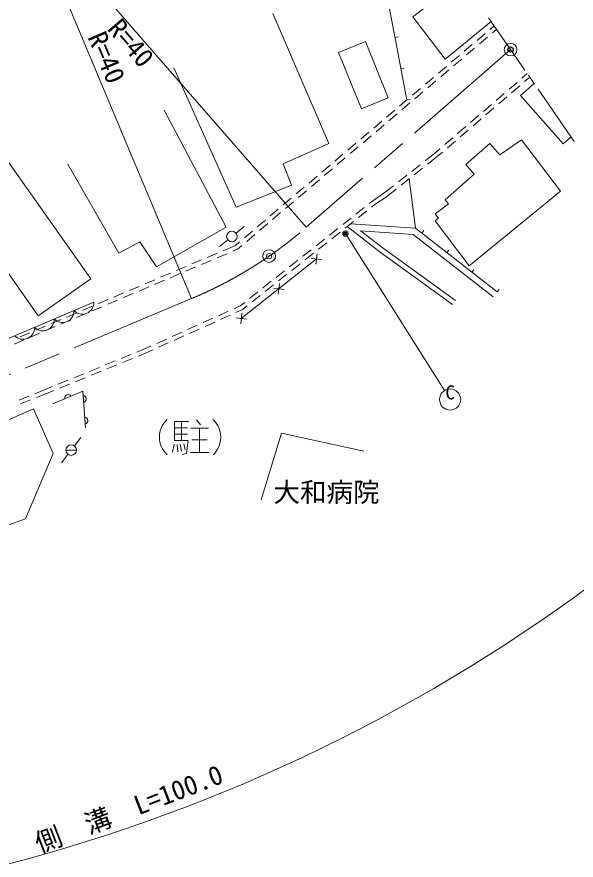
# Model space of a CAD drawing. Units: millimetres, scale not verified. Extents: x 40000 to 680000, y 20000 to 380000.
# Drawn here: x 403730 to 456458, y 239388 to 318976 of the extents above; entities that cross this region are included whole.
import ezdxf
from ezdxf.enums import TextEntityAlignment as Align

# ---------------------------------------------------------------- set-up
doc = ezdxf.new("R2010")
doc.units = ezdxf.units.MM
doc.header["$LTSCALE"] = 1000
doc.header["$PDMODE"] = 32
doc.header["$PDSIZE"] = 500
doc.linetypes.add('CHAIN', pattern=[18.5, 12, -1.5, 3.5, -1.5])
for name, color, linetype, lineweight in [('M-BGD', 7, 'Continuous', 13), ('M-BMK', 2, 'CHAIN', 13), ('M-BMK-SRVR', 3, 'Continuous', 13), ('M-STR-HTXT', 7, 'Continuous', 13), ('M-STR-STRC', 7, 'Continuous', 13)]:
    doc.layers.add(name, color=color, linetype=linetype, lineweight=lineweight)
doc.layers.add('M-BMK-HTXT', color=7, linetype='Continuous')
doc.layers.add('M-OTRS', color=6, linetype='Continuous')
doc.styles.add('ＭＳ ゴシック', font='')
doc.styles.get('ＭＳ ゴシック').set_extended_font_data('MS Gothic')

msp = doc.modelspace()

# ---------------------------------------------------------------- linework, layer by layer
at = {"layer": 'M-BGD'}
for p, q in [((440507, 311136), (438349, 322561)), ((448736, 318126), (448349, 317797)), ((448965, 317796), (448569, 317460)), ((439394, 317032), (439688, 317088)), ((447892, 317409), (447129, 316761)), ((448112, 317071), (447350, 316424)), ((446672, 316373), (445910, 315725)), ((446893, 316035), (446131, 315388)), ((445453, 315337), (444690, 314689)), ((445673, 314999), (444911, 314352)), ((439951, 314084), (440245, 314140)), ((444233, 314301), (443471, 313654)), ((444454, 313964), (443692, 313316)), ((451352, 313183), (451855, 313617)), ((443014, 313265), (442252, 312618)), ((443234, 312928), (442472, 312280)), ((450139, 312139), (450897, 312792)), ((451593, 312863), (452084, 313286)), ((441794, 312229), (441032, 311582)), ((450380, 311820), (451138, 312472)), ((440575, 311194), (439813, 310546)), ((440507, 311136), (440802, 311192)), ((442015, 311892), (441253, 311245)), ((448926, 311096), (449684, 311748)), ((449168, 310776), (449926, 311428)), ((440795, 310856), (440033, 310209)), ((447713, 310052), (448471, 310704)), ((439355, 310158), (438593, 309510)), ((439576, 309820), (438814, 309173)), ((446500, 309008), (447258, 309661)), ((447955, 309732), (448713, 310385)), ((438136, 309122), (437374, 308474)), ((446742, 308689), (447500, 309341)), ((436917, 308086), (436154, 307439)), ((438357, 308784), (437594, 308137)), ((445288, 307965), (446046, 308617)), ((445529, 307645), (446287, 308297)), ((437137, 307749), (436375, 307101)), ((444075, 306921), (444833, 307573)), ((444317, 306601), (445074, 307254)), ((435697, 307050), (434935, 306403)), ((435918, 306713), (435156, 306065)), ((443116, 306096), (443620, 306530)), ((434478, 306014), (433716, 305367)), ((434698, 305677), (433936, 305029)), ((442216, 305387), (443116, 306096)), ((442461, 305070), (443371, 305787)), ((443371, 305787), (443862, 306210)), ((433258, 304978), (432496, 304331)), ((440960, 304396), (441745, 305015)), ((433479, 304641), (432717, 303994)), ((441204, 304080), (441990, 304699)), ((432039, 303943), (431277, 303295)), ((432259, 303605), (431497, 302958)), ((439703, 303406), (440488, 304025)), ((439948, 303089), (440733, 303708)), ((441320, 299031), (440715, 303694)), ((430819, 302907), (430057, 302259)), ((431040, 302569), (430278, 301922)), ((438332, 302324), (439232, 303034)), ((438567, 302000), (439477, 302718)), ((429600, 301871), (428838, 301224)), ((436956, 301356), (437374, 301688)), ((437374, 301688), (438332, 302324)), ((437609, 301364), (438567, 302000)), ((429821, 301533), (429058, 300886)), ((435703, 300361), (436486, 300983)), ((437178, 301022), (437609, 301364)), ((428381, 300835), (427618, 300188)), ((428601, 300498), (427839, 299850)), ((435925, 300027), (436708, 300649)), ((427161, 299799), (426399, 299152)), ((427382, 299462), (426620, 298814)), ((434450, 299366), (435233, 299988)), ((434672, 299032), (435455, 299654)), ((435195, 299447), (441320, 299031)), ((424392, 298563), (425171, 299190)), ((425942, 298763), (425179, 298116)), ((433196, 298371), (433980, 298993)), ((433419, 298037), (434202, 298659)), ((436116, 298783), (441095, 298445)), ((449004, 293018), (441320, 299031)), ((441916, 298565), (442101, 298801)), ((423613, 297935), (422835, 297308)), ((424722, 297728), (424335, 297398)), ((426162, 298426), (425400, 297779)), ((431943, 297377), (432727, 297998)), ((432166, 297043), (432949, 297664)), ((448634, 292546), (441095, 298445)), ((424335, 297398), (423176, 296906)), ((424547, 297054), (424082, 296856)), ((424943, 297390), (424547, 297054)), ((430690, 296382), (431473, 297003)), ((444279, 296716), (444464, 296952)), ((422624, 296671), (421704, 296280)), ((423530, 296622), (422610, 296231)), ((424892, 290501), (431979, 296128)), ((430913, 296048), (431696, 296669)), ((431482, 296185), (432476, 296071)), ((432036, 296625), (431922, 295631)), ((419679, 295420), (418759, 295028)), ((420585, 295370), (419665, 294979)), ((421152, 296045), (420231, 295654)), ((422058, 295996), (421137, 295605)), ((429437, 295387), (430220, 296009)), ((429660, 295053), (430443, 295675)), ((418207, 294794), (417286, 294402)), ((419113, 294744), (418192, 294353)), ((428184, 294392), (428967, 295014)), ((428407, 294058), (429190, 294680)), ((446641, 294867), (446826, 295103)), ((416734, 294168), (415814, 293777)), ((417640, 294118), (416720, 293727)), ((426931, 293397), (427714, 294019)), ((427154, 293063), (427937, 293685)), ((428492, 293811), (428378, 292818)), ((413789, 292916), (412869, 292525)), ((415262, 293542), (414341, 293151)), ((416168, 293492), (415247, 293101)), ((425678, 292402), (426461, 293024)), ((427938, 293371), (428932, 293257)), ((449004, 293018), (449189, 293255)), ((412317, 292290), (411396, 291899)), ((413223, 292241), (412302, 291849)), ((414695, 292866), (413775, 292475)), ((425901, 292068), (426684, 292690)), ((410844, 291664), (409924, 291273)), ((411750, 291615), (410830, 291224)), ((424204, 291433), (424790, 291697)), ((424387, 291077), (425000, 291353)), ((424790, 291697), (425208, 292029)), ((425000, 291353), (425431, 291695)), ((409371, 291038), (408451, 290647)), ((410278, 290989), (409357, 290598)), ((421286, 290118), (422198, 290529)), ((422745, 290775), (423657, 291186)), ((422929, 290419), (423840, 290830)), ((424395, 290558), (425388, 290444)), ((424949, 290998), (424835, 290004)), ((406426, 289787), (405506, 289395)), ((407333, 289737), (406412, 289346)), ((407899, 290412), (406979, 290021)), ((408805, 290363), (407885, 289972)), ((419828, 289460), (420739, 289871)), ((421470, 289762), (422382, 290173)), ((404954, 289161), (404034, 288770)), ((405860, 289111), (404940, 288720)), ((418369, 288802), (419281, 289213)), ((420011, 289104), (420923, 289515)), ((404387, 288485), (403467, 288094)), ((416910, 288145), (417822, 288556)), ((417094, 287789), (418006, 288200)), ((418553, 288446), (419464, 288857)), ((415031, 287329), (415777, 287634)), ((415777, 287634), (416363, 287898)), ((415935, 287266), (416547, 287542)), ((413549, 286725), (414475, 287103)), ((413703, 286356), (414629, 286734)), ((415185, 286960), (415935, 287266)), ((410586, 285517), (411512, 285894)), ((412067, 286121), (412993, 286499)), ((412222, 285752), (413148, 286129)), ((409104, 284913), (410030, 285290)), ((410740, 285148), (411666, 285525)), ((407623, 284308), (408549, 284686)), ((407777, 283939), (408703, 284317)), ((409259, 284543), (410184, 284921)), ((405417, 283412), (406321, 283777)), ((405567, 283042), (406471, 283407)), ((406321, 283777), (407067, 284082)), ((406471, 283407), (407221, 283713)), ((403933, 282814), (404860, 283188)), ((404083, 282443), (405010, 282817)), ((408253, 282940), (408828, 283186)), ((409983, 283231), (410029, 282607)), ((410134, 281188), (410180, 280564)), ((420657, 280957), (421034, 280465)), ((419912, 280777), (418600, 280777)), ((418600, 280777), (418600, 278982)), ((418600, 280203), (419830, 280203)), ((419256, 280777), (419256, 278982)), ((420116, 280170), (421797, 280170)), ((420944, 280170), (420944, 277859)), ((418600, 279597), (419821, 279597)), ((409148, 278487), (409748, 279286)), ((418567, 278646), (418412, 277883)), ((418600, 278982), (419871, 278982)), ((418854, 278605), (418903, 277924)), ((419116, 278646), (419248, 277998)), ((419469, 278687), (419584, 278105)), ((419871, 278982), (419731, 277761)), ((420239, 279056), (421674, 279056)), ((408347, 278087), (409347, 278087)), ((420092, 277859), (421846, 277859)), ((408547, 277687), (407947, 276887)), ((419731, 277761), (419313, 277687))]:
    msp.add_line(p, q, dxfattribs=at)
for points in [[(439872, 322699), (442115, 319778), (441059, 318968), (444113, 314989), (448461, 318525)], [(418537, 314165), (424419, 301012), (429631, 303096), (428833, 305091), (433154, 307035), (427877, 319293)], [(452506, 312675), (451217, 311541), (455231, 306977), (455987, 307642)], [(417603, 310179), (423469, 299130), (416886, 295372), (415332, 297734), (413353, 296672), (408524, 305087)], [(402925, 305269), (410687, 294252), (405751, 290775), (397582, 302369), (384841, 293392), (375949, 305607)], [(444810, 291835), (437995, 296772), (434860, 299181)], [(445074, 292200), (438264, 297133), (436116, 298783)], [(376346, 280227), (390448, 283321), (410988, 292052)], [(410208, 280187), (409951, 283665), (407130, 282460)], [(401608, 270554), (404545, 271590), (407149, 277768), (405287, 281991), (398625, 279053)], [(436439, 277976), (428678, 279691), (426750, 273400)]]:
    msp.add_lwpolyline(points, dxfattribs=at)
for points in [[(436219, 310297), (438751, 311320), (436598, 316650), (434065, 315627)], [(446365, 295464), (443175, 299723), (443498, 299965), (443174, 300397), (444413, 301325), (444119, 301719), (446850, 304125), (446055, 305028), (448323, 307026), (449278, 305942), (451295, 307381), (454993, 302529)]]:
    msp.add_lwpolyline(points, close=True, dxfattribs=at)
for centre in [(424003, 298249), (408847, 278087)]:
    msp.add_circle(centre, 500, dxfattribs=at)
for centre, radius, start, end in [((409904, 292009), 1085, 223.81699, 2.23828), ((408037, 291215), 1085, 223.81699, 2.23828), ((406169, 290422), 1085, 223.81699, 2.23828), ((404302, 289628), 1085, 223.81699, 2.23828), ((408562, 283013), 318, 33.02347, 193.2412), ((409951, 282915), 318, 284.12706, 84.3448), ((410103, 280872), 318, 284.12706, 84.3448), ((419394, 279310), 2228, 131.69789, 228.01917), ((420671, 279302), 2282, 312.86378, 47.4164)]:
    msp.add_arc(centre, radius, start, end, dxfattribs=at)
at = {"layer": 'M-BMK'}
for p, q in [((451624, 313951), (448211, 318886)), ((450281, 315892), (431020, 299118)), ((452534, 312636), (451965, 313458)), ((456288, 307207), (452875, 312142)), ((420187, 292381), (395901, 282223))]:
    msp.add_line(p, q, dxfattribs=at)
msp.add_arc((404751, 329283), 40000, 292.69945, 311.05179, dxfattribs=at)
at = {"layer": 'M-BMK-SRVR'}
for centre in [(450281, 315892), (427516, 296393)]:
    msp.add_circle(centre, 600, dxfattribs=at)
for p in [(450281, 315892), (427516, 296393)]:
    msp.add_point(p, dxfattribs=at)
at = {"layer": 'M-OTRS'}
msp.add_point((450281, 315892), dxfattribs=at)
at = {"layer": 'M-STR-HTXT'}
for p, q in [((431020, 299118), (408035, 325512)), ((420187, 292381), (406680, 324670)), ((434703, 298521), (444046, 283706))]:
    msp.add_line(p, q, dxfattribs=at)
for radius in [150, 120, 90, 60, 30, 20]:
    msp.add_circle((434703, 298521), radius, dxfattribs=at)
msp.add_arc((362326, 394200), 160397, 268.63398, 314.64818, dxfattribs=at)
msp.add_point((434703, 298521), dxfattribs=at)
at = {"layer": 'M-STR-STRC'}
msp.add_circle((444579, 282860), 1000, dxfattribs=at)

# ---------------------------------------------------------------- texts
at = {"layer": 'M-BMK-HTXT', "style": 'ＭＳ ゴシック'}
msp.add_text('大和病院', height=1833, dxfattribs=at).set_placement((427923, 272647), align=Align.BOTTOM_LEFT)
at = {"layer": 'M-STR-HTXT', "style": 'ＭＳ ゴシック'}
msp.add_text('R=40', height=1833, rotation=310.683, dxfattribs=at).set_placement((415004, 313668), align=Align.BOTTOM_RIGHT)
msp.add_text('R=40', height=1833, rotation=293.295, dxfattribs=at).set_placement((414020, 313223), align=Align.TOP_RIGHT)
msp.add_text('側\u3000溝\u3000L=100.0', height=1833, rotation=21, dxfattribs=at).set_placement((414802, 242867), align=Align.BOTTOM_CENTER)
at = {"layer": 'M-STR-STRC', "style": 'ＭＳ ゴシック'}
msp.add_text('C', height=1320, dxfattribs=at).set_placement((444579, 283535), align=Align.MIDDLE_CENTER)

doc.saveas('drawing.dxf')
